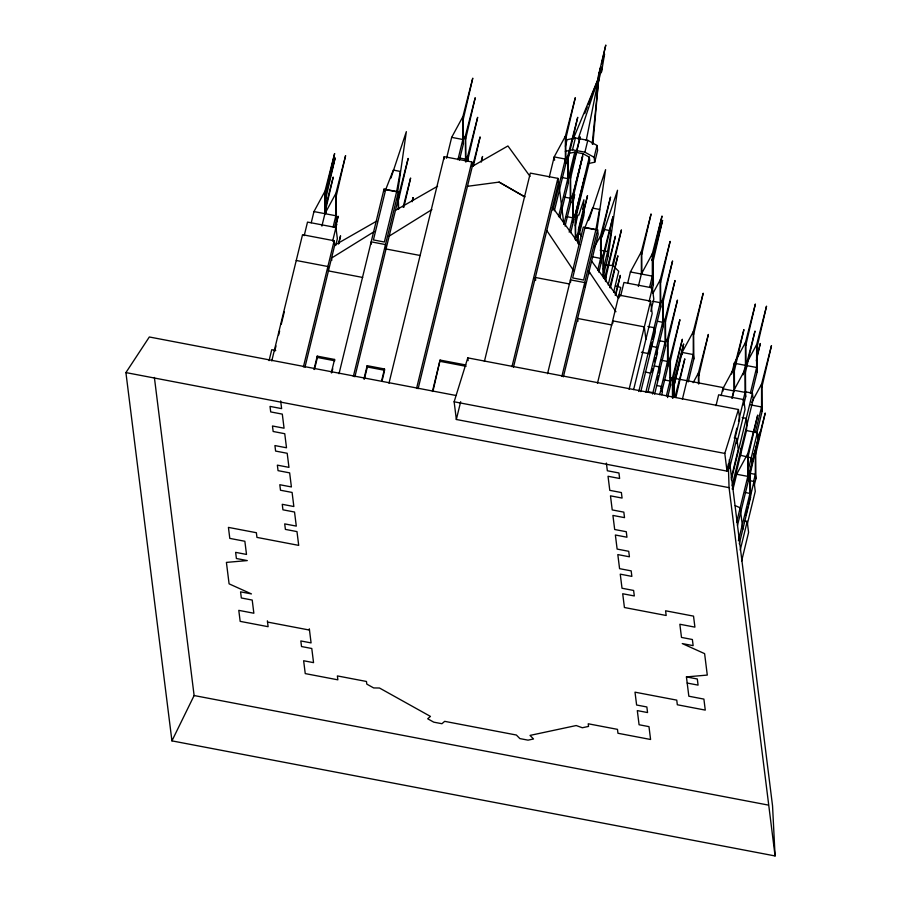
<?xml version="1.0" encoding="UTF-8"?>
<svg xmlns="http://www.w3.org/2000/svg" width="901" height="901" viewBox="0 0 901 901"><rect width="100%" height="100%" fill="white"/><g stroke="black" fill="none" stroke-linecap="round" stroke-linejoin="round"><path stroke-width="1.35" d="M321.894 226.106L324.923 213.672L324.934 191.294L334.631 153.564L325.272 194.042L325.419 212.659M325.464 212.388L325.475 195.607L335.172 157.878L325.813 198.355L325.925 212.985M398.253 209.032L398.253 196.936L398.681 209.246M465.569 161.279L465.31 136.242L475.21 97.747L465.659 139.058L465.84 162.124M467.754 161.2L467.754 155.828L477.654 117.333L468.103 158.632L468.126 161.347M577.597 242.178L577.609 234.125L587.508 195.63L577.958 236.929L578.014 243.72M603.073 276.618L603.084 255.129L612.984 216.634L603.433 257.945L603.591 278.296L605.528 274.715L615.428 236.208L605.877 277.519L605.911 281.596M605.528 281.427L605.528 274.715L605.877 277.519M638.336 286.473L641.366 274.039L641.377 251.661L651.085 213.942L641.726 254.42L641.861 273.037M651.04 287.903L652.853 280.448L652.865 258.069L662.573 220.34L653.214 260.817L653.394 284.761L651.885 290.978M672.45 397.893L672.461 377.744L682.361 339.249L672.81 380.56L672.946 398.197M673.734 397.228L673.734 382.452L683.634 343.945L674.083 385.245L674.185 397.465M698.433 383.68L698.444 372.935L708.344 334.44L698.793 375.751L698.849 383.894M732.333 397.746L734 390.933L734.011 368.092L743.911 329.597L734.36 370.908L734.495 388.545M743.145 374.805L745.442 365.355L745.454 342.515L755.365 304.02L745.814 345.331L745.96 365.693M740.408 456.3L740.746 448.349M732.198 489.119L746.478 430.565L746.918 423.707M592.858 144.363L598.85 77.249L573.239 138.945M592.216 143.923L598.85 77.249L588.24 104.516M397.69 191.969L406.34 131.659L390.944 178.06M596.935 229.98L605.596 169.67L589.4 218.729M603.22 276.235L608.164 255.997L617.523 190.257L601.936 237.177M597.735 84.086L598.85 77.249L578.16 139.024M396.62 191.755L400.303 171.427L393.309 170.086L385.673 189.672L373.419 239.936L384.367 242.02L396.62 191.755L385.673 189.672M595.876 229.778L599.559 209.437L592.565 208.108L584.918 227.683L572.664 277.947L583.623 280.042L595.876 229.778L584.918 227.683M572.845 203.964L574.613 194.582L572.428 202.353M586.236 140.533L598.85 77.249L597.329 82.599M325.835 209.055L333.224 177.069L325.712 206.273M334.598 227.536L336.411 220.069L336.231 196.136L345.59 155.648L335.882 193.377L324.923 213.672M335.656 226.894L338.123 216.229L335.386 226.849M335.769 228.144L336.692 224.146L335.668 228.133M338.72 243.811L340.567 235.814L338.517 243.777M398.602 199.752L408.164 158.441L398.602 195.607M403.828 207.331L410.608 178.026L403.096 207.23M459.454 160.096L463.407 143.901L463.215 119.473L472.766 78.173L462.866 116.668L451.671 137.369L446.581 158.261M473.329 166.223L480.109 136.907L472.597 166.111M481.314 161.82L482.553 156.492L481.19 161.797M554.374 210.778L565.918 163.464L565.727 139.036L575.277 97.725L565.377 136.22L554.183 156.92L549.25 177.17M560.05 217.107L568.362 183.038L568.171 158.61L577.721 117.31L567.821 155.805L565.186 160.671M565.073 226.117L570.806 202.624L570.615 178.195L580.165 136.884L570.265 175.38L568.294 179.04M570.705 232.649L573.25 222.198L573.07 197.769L582.62 156.47L572.709 194.965L570.085 199.831M575.683 240.421L575.514 217.355L585.064 176.044L575.165 214.539L572.529 219.416M598.872 272.237L601.181 262.788L600.99 238.36L610.54 197.049L600.64 235.544L594.052 247.73M613.108 265.874L621.431 229.89L612.218 265.739M610.484 287.768L617.883 255.794L609.684 287.656M615.698 295.359L620.327 275.379L615.203 295.28M652.853 280.448L652.673 256.503L662.032 216.026L652.335 253.755L641.366 274.039M652.865 339.474L660.771 307.083L660.579 282.655L670.13 241.355L660.23 279.851L652.988 293.242M656.3 355.005L663.215 326.669L663.023 302.24L672.574 260.93L662.674 299.425L660.039 304.301M659.082 373.239L665.659 346.243L665.467 321.815L675.018 280.515L665.118 319.01L662.483 323.876M661.852 391.473L668.103 365.829L667.923 341.4L677.473 300.089L667.562 338.585L665.591 342.245M667.585 397.555L670.547 385.403L670.367 360.974L679.917 319.675L670.017 358.17L667.382 363.035M675.874 397.476L684.805 358.835L674.905 397.33M688.24 381.9L693.826 358.958L693.646 334.53L703.197 293.219L693.286 331.714L682.102 352.426L673.475 387.813M743.652 404.966L745.645 396.789L745.454 372.361L755.004 331.05L745.104 369.545L733.91 390.257L731.916 398.433M751.907 393.489L757.178 371.888L756.986 347.459L766.537 306.16L756.637 344.655L745.442 365.355M756.288 360.828L760.298 343.506L756.536 358.102M756.84 432.964L762.111 411.374L761.919 386.946L771.47 345.635L761.57 384.13L751.693 402.398M737.48 525.463L748.371 480.785L748.179 456.356L757.73 415.057L747.83 453.552L736.646 474.253L733.02 489.097M754.216 485.571L755.883 478.758L755.691 454.329L765.242 413.018L755.342 451.514L753.371 455.163M269.072 360.637L271.742 349.712L275.729 350.466M271.764 360.941L302.533 234.71L334.17 240.747L334.71 245.151L304.932 367.304M274.67 351.345L275.999 345.905M278.646 335.037L279.637 330.96M281.303 324.157L284.277 311.926M304.2 235.657L307.511 222.096L335.949 227.525L337.357 238.731L335.701 245.511M311.239 222.772L313.965 211.577L324.934 191.294L325.272 194.042M333.145 226.951L335.87 215.756L335.882 193.377L336.231 196.136M332.649 241.085L335.949 227.525M303.389 366.977L334.17 240.747M313.987 369.478L317.231 356.143L334.564 359.454L334.721 360.76L317.4 357.46L317.231 356.143M314.472 369.455L317.4 357.46M331.309 372.777L334.564 359.454M331.793 372.755L332.773 368.757M339.024 373.746L384.04 189.086L398.355 191.823L398.895 196.227L354.881 376.798M353.338 376.472L398.355 191.823M363.914 379.006L367.169 365.671L384.49 368.982L384.659 370.288L367.338 366.989L367.169 365.671M364.409 378.983L367.338 366.989M381.574 380.977L384.49 368.982M382.058 380.954L384.333 371.617M388.984 383.207L444.204 156.684L471.786 161.943L472.327 166.347L418.12 388.725M457.911 159.747L462.855 139.497L462.866 116.668L463.215 119.473M416.555 388.466L471.786 161.943M432.424 391.485L440.082 360.073L465.907 364.995M432.919 391.428L440.082 360.073M456.345 419.483L454.138 401.79L467.788 357.877L738.448 409.516L739.665 419.19L727.006 471.122L456.345 419.483L460.67 401.711M484.4 361.425L530.306 173.105L557.888 178.364L558.44 182.768M565.423 146.322L567.033 139.734L575.379 137.954L587.801 140.319L597.014 145.455L597.622 150.343L594.728 162.203L587.576 163.734M511.982 366.684L557.888 178.364M513.48 367.214L558.609 182.07L563.835 223.921M553.18 209.021L565.366 159.06L565.377 136.22L565.727 139.036M568.159 157.36L569.139 153.328L574.759 152.123L583.116 153.722L589.322 157.179L589.738 160.468L575.334 219.562M565.332 151.334L572.495 149.814L575.379 137.954M558.541 216.679L567.81 178.635L567.821 155.805L568.171 158.61M568.542 177.643L574.759 152.123M563.891 224.326L570.254 198.22L570.265 175.38L570.615 178.195M572.642 196.7L583.116 153.722M594.728 162.203L594.119 157.315L584.907 152.179L587.801 140.319M569.195 232.165L572.698 217.794L572.709 194.965L573.07 197.769M574.917 216.274L589.322 157.179M575.266 225.746L577.856 215.08L578.847 215.114L583.904 199.752L583.24 209.753L578.352 229.778A61.752 49.589 -44.4 0 0 581.156 235.961M594.119 157.315L597.014 145.455M579.366 233.967L583.927 215.271L584.524 204.685L582.632 209.426M547.56 373.69L583.296 227.108L597.6 229.834L598.151 234.237L563.384 376.832M561.864 376.415L597.6 229.834M597.667 270.537L600.629 258.384L600.64 235.544L600.99 238.36M603.332 269.14L607.612 251.593L611.362 230.847L604.222 229.485L600.325 239.475M608.198 284.953L612.95 265.468L605.404 265.254M613.66 292.149L618.728 271.359L612.95 265.468M597.476 383.308L620.744 287.487L615.496 285.673M620.643 296.024L623.954 282.475L652.392 287.903L653.799 299.109L650.826 311.307M627.682 283.139L630.407 271.956L641.377 251.661L641.726 254.42M649.587 287.318L652.324 276.134L652.335 253.755L652.673 256.503M649.092 301.452L652.392 287.903M629.101 389.333L650.612 301.125L618.976 295.089L619.257 297.285M633.64 389.581L652.166 313.582L650.612 301.125M653.63 329.676L660.219 302.68L660.23 279.851L660.579 282.655M638.786 391.53L654.34 327.739L647.898 326.511M649.249 354.33L652.211 342.177M640.802 391.608L655.027 333.235L654.34 327.739M656.412 347.91L662.663 322.265L662.674 299.425L663.023 302.24M645.871 392.115L656.795 347.313L650.353 346.085M652.02 372.552L653.011 368.509M654.655 361.751L655.646 357.708M647.887 392.183L657.482 352.82L656.795 347.313M658.856 367.484L665.107 341.839L665.118 319.01L665.467 321.815M652.617 394.041L659.239 366.898L654.081 365.907M657.437 379.985L658.417 375.942M654.633 394.12L659.926 372.395L659.239 366.898M660.974 388.421L667.551 361.425L667.562 338.585L667.923 341.4M659.701 394.615L661.683 386.473L656.525 385.493M661.706 394.694L662.37 391.98L661.683 386.473M666.38 395.854L670.006 380.999L670.017 358.17L670.367 360.974M682.395 399.222L693.274 354.555L693.286 331.714L693.646 334.53M716.002 405.675L718.649 394.807L743.798 399.605L745.037 409.505L736.748 443.483M721.16 395.618L722.816 388.793L734.011 368.092L734.36 370.908M731.635 374.028L734.27 363.227L745.454 342.515L745.814 345.331M743.1 400.562L745.093 392.385L745.104 369.545L745.454 372.361M734.856 436.298L736.838 428.144M738.493 421.341L743.798 399.605M729.517 468.509L736.849 438.449L734.18 437.931M750.375 393.129L756.626 367.484L756.637 344.655L756.986 347.459M731.229 478.149L738.223 449.453L736.849 438.449M731.308 479.771L752.425 393.163L745.623 391.867M732.074 485.921L753.191 399.312L752.425 393.163M755.308 432.615L761.559 406.97L761.57 384.13L761.919 386.946M748.224 470.108L757.347 432.649L746.478 430.565M736.613 522.377L747.819 476.381L747.83 453.552L748.179 456.356M749.981 472.147L758.124 438.787L757.347 432.649M738.415 540.735L749.947 493.421L749.959 470.581L759.858 432.086L750.308 473.397L750.499 497.825L739.282 543.821M753.675 481.168L755.331 474.354L755.342 451.514L755.691 454.329M745.746 515.44L747.729 507.286M748.393 504.571L754.024 481.472L750.06 480.706M740.217 550.117L747.211 521.409L744.417 520.879M747.312 523.988L755.263 491.372L754.024 481.472M741.591 561.12L748.585 532.423L747.211 521.409M588.59 220.52L589.614 216.533M604.256 54.601L604.56 54.071L601.598 71.618L601.26 72.688L601.812 67.744L598.444 81.867L597.926 77.723L605.787 45.05L602.228 61.088L604.301 54.522M727.006 471.122L724.798 453.428L738.448 409.516M584.704 113.605L587.227 107.106M729.303 459.69L772.551 805.888L775.085 855.95L171.933 740.87L194.12 695.538L154.386 377.44M462.675 141.119L465.31 136.242L465.659 139.058M465.119 160.693L467.754 155.828L468.103 158.632M574.973 238.99L577.609 234.125L577.958 236.929M600.449 260.006L603.084 255.129L603.433 257.945M651.581 260.457L652.865 258.069L653.214 260.817M669.826 382.621L672.461 377.744L672.81 380.56M672.416 384.885L673.734 382.452L674.083 385.245M693.173 382.677L698.444 372.935L698.793 375.751M747.988 474.241L749.959 470.581L750.308 473.397L755.331 474.354L755.883 478.758M171.933 740.87L125.915 372.586L149.329 336.985L455.793 395.449M374.309 231.534L331.568 258.046L331.838 260.254M389.198 236.096L431.917 209.595M334.71 245.151L376.843 221.027M395.449 210.372L437.582 186.237M472.327 166.347L507.927 145.962L530.036 176.382M467.461 186.304L499.109 182.103L524.765 196.79M309.325 628.819L311.082 642.897L300.821 640.949L301.52 646.535L311.78 648.495L313.548 662.64L303.637 660.748L305.248 673.599L337.864 679.827L337.379 675.919L366.459 681.471L366.797 684.107L373.656 687.936L379.501 688.015L430.453 716.408L427.705 718.784L433.764 722.163L441.929 723.717L444.677 721.341L516.374 735.025L519.866 738.583L528.031 740.149L533.527 738.978L530.025 735.407L576.201 725.542L582.328 727.749L588.544 726.42L588.218 723.785L617.478 729.36L617.962 733.268L650.59 739.484L648.979 726.634L639.079 724.753L637.311 710.607L647.56 712.556L646.862 706.97L636.613 705.01L635.002 692.171L676.752 700.133L677.327 704.762L705.269 710.101L703.895 699.097L688.837 696.214L686.427 676.91L707.285 675.074L704.616 653.642L682.26 643.573L693.139 645.645L692.373 639.507L681.494 637.424L679.85 624.258L694.908 627.13L693.533 616.126L665.591 610.788L666.177 615.484L624.427 607.511L622.704 593.748L634.304 595.955L633.617 590.459L622.017 588.24L620.26 574.162L631.86 576.381L631.173 570.874L619.573 568.666L617.816 554.588L629.416 556.795L628.729 551.299L617.129 549.081L615.372 535.003L626.961 537.221L626.274 531.714L614.685 529.506L612.917 515.428L624.517 517.636L623.83 512.14L612.23 509.921L610.473 495.843L622.073 498.062L621.386 492.554L609.786 490.347L608.029 476.269L619.629 478.476L618.942 472.98L607.342 470.761L606.384 463.08M572.495 149.814L584.907 152.179M451.671 137.369L462.855 139.497L463.407 143.901M459.093 157.9L465.299 159.083M561.605 177.452L567.81 178.635L568.362 183.038M564.049 197.037L570.254 198.22L570.806 202.624M566.492 216.612L572.698 217.794L573.25 222.198M600.156 250.174L607.612 251.593L608.164 255.997M591.934 256.729L600.629 258.384L601.181 262.788M313.965 211.577L335.87 215.756L336.411 220.069M630.407 271.956L652.324 276.134L653.394 284.761M420.294 255.512L386.033 248.98L385.482 244.576L371.178 241.84L371.46 244.047M569.612 283.995L535.352 277.463L535.701 280.256M652.763 301.261L660.219 302.68L660.771 307.083M657.696 321.319L662.663 322.265L663.215 326.669M296.249 260.479L327.885 266.516L328.437 270.908L362.686 277.452M611.88 324.991L577.62 318.458L577.969 321.24M658.901 340.657L665.107 341.839L665.659 346.243M641.433 352.235L647.639 353.417M661.345 360.242L667.551 361.425L668.103 365.829M645.127 372.057L650.094 373.003M670.153 377.474L723.694 387.689M733.91 390.257L745.093 392.385L745.645 396.789M734 390.933L722.816 388.793L723.098 391M663.789 379.817L670.006 380.999L670.547 385.403M750.375 404.831L761.559 406.97L762.111 411.374M647.571 391.631L652.538 392.577M742.199 417.568L746.287 418.346L747.053 424.484M440.251 361.38L466.065 366.313M454.138 401.79L724.798 453.428M736.646 474.253L747.819 476.381L748.371 480.785M125.915 372.586L729.067 487.655L775.085 855.95M744.981 492.475L749.947 493.421L750.499 497.825M686.427 676.91L697.306 678.982L698.072 685.12L687.193 683.048M267.383 620.823L267.541 622.062L309.471 630.069M194.12 695.538L768.418 805.1M740.453 455.275L751.22 457.821L751.986 463.959M735.216 505.607L740.16 507.826L742.829 529.27M499.109 182.103L524.799 196.902M579.568 244.52L552.471 207.241L552.82 210.034M591.608 261.076L618.705 298.355M615.946 311.735L589.051 271.539L589.333 273.735M546.794 230.543L573.678 270.75M757.178 371.888L756.626 367.484L734.27 363.227L734.54 365.423M693.826 358.958L693.274 354.555L682.102 352.426L682.372 354.622M645.882 339.339L644.328 326.883L612.691 320.846L612.973 323.054M589.265 270.683L589.614 273.465M585.29 286.991L584.738 282.587L570.434 279.862L570.705 282.058M575.514 217.355L575.165 214.539L575.424 239.576M565.918 163.464L565.366 159.06L554.183 156.92L554.599 160.232M444.204 156.684L444.475 158.88M467.788 357.877L468.137 360.637M384.04 189.086L384.322 191.294M325.475 195.607L325.813 198.355M280.661 400.945L281.619 408.615L270.018 406.407L270.705 411.915L282.306 414.122L284.063 428.2L272.462 425.993L273.161 431.489L284.75 433.708L286.507 447.774L274.918 445.567L275.605 451.074L287.194 453.282L288.962 467.36L277.362 465.153L278.049 470.649L289.649 472.867L291.406 486.945L279.806 484.727L280.493 490.234L292.093 492.442L293.85 506.52L282.25 504.312L282.937 509.808L294.537 512.027L296.294 526.105L284.705 523.886L285.392 529.394L296.981 531.601L298.704 545.375L256.954 537.401L256.368 532.716L228.426 527.389L229.8 538.393L244.858 541.264L246.514 554.442L235.634 552.358L236.4 558.507L247.279 560.58L226.41 562.404L229.091 583.848L251.447 593.917L240.567 591.844L241.333 597.982L252.212 600.055L253.857 613.232L238.788 610.36L240.173 621.363L268.115 626.691L267.541 622.062M728.301 464.026L729.067 487.655M601.812 62.766L601.575 63.734L601.812 62.766M600.674 67.879L598.782 75.042L600.764 66.753L600.685 67.823M413.052 197.601L412.129 201.599L413.052 197.601"/></g></svg>
